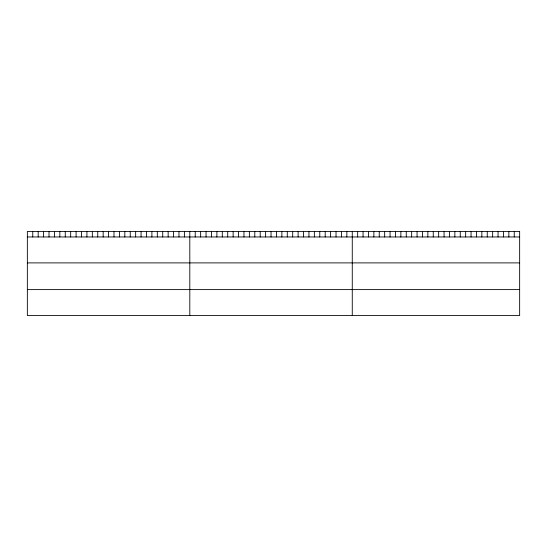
<?xml version="1.0" encoding="UTF-8"?>
<svg xmlns="http://www.w3.org/2000/svg" width="547" height="547" viewBox="0 0 547 547"><rect width="100%" height="100%" fill="white"/><g stroke="black" fill="none" stroke-linecap="round" stroke-linejoin="round"><path stroke-width="0.82" d="M27.35 236.96L519.65 236.96M27.35 262.895L519.65 262.895M27.35 289.609L519.65 289.609M514.248 231.456L514.248 236.96M508.854 231.456L508.854 236.96M503.452 231.456L503.452 236.96M498.05 231.456L498.05 236.96M492.656 231.456L492.656 236.96M487.254 231.456L487.254 236.96M481.852 231.456L481.852 236.96M476.458 231.456L476.458 236.96M471.056 231.456L471.056 236.96M465.654 231.456L465.654 236.96M460.259 231.456L460.259 236.96M454.858 231.456L454.858 236.96M449.456 231.456L449.456 236.96M444.061 231.456L444.061 236.96M438.66 231.456L438.66 236.96M433.258 231.456L433.258 236.96M427.857 231.456L427.857 236.96M422.462 231.456L422.462 236.96M417.06 231.456L417.06 236.96M411.659 231.456L411.659 236.96M406.264 231.456L406.264 236.96M400.862 231.456L400.862 236.96M395.46 231.456L395.46 236.96M390.066 231.456L390.066 236.96M384.664 231.456L384.664 236.96M379.262 231.456L379.262 236.96M373.868 231.456L373.868 236.96M368.466 231.456L368.466 236.96M363.064 231.456L363.064 236.96M357.67 231.456L357.67 236.96M352.268 231.456L352.268 315.544M346.853 231.456L346.853 236.96M341.437 231.456L341.437 236.96M336.022 231.456L336.022 236.96M330.607 231.456L330.607 236.96M325.192 231.456L325.192 236.96M319.776 231.456L319.776 236.96M314.361 231.456L314.361 236.96M308.946 231.456L308.946 236.96M303.53 231.456L303.53 236.96M298.115 231.456L298.115 236.96M292.7 231.456L292.7 236.96M287.284 231.456L287.284 236.96M281.869 231.456L281.869 236.96M276.454 231.456L276.454 236.96M271.038 231.456L271.038 236.96M265.623 231.456L265.623 236.96M260.208 231.456L260.208 236.96M254.793 231.456L254.793 236.96M249.377 231.456L249.377 236.96M243.962 231.456L243.962 236.96M238.547 231.456L238.547 236.96M233.131 231.456L233.131 236.96M227.716 231.456L227.716 236.96M222.301 231.456L222.301 236.96M216.885 231.456L216.885 236.96M211.47 231.456L211.47 236.96M206.055 231.456L206.055 236.96M200.64 231.456L200.64 236.96M195.224 231.456L195.224 236.96M189.809 231.456L189.809 315.544M184.394 231.456L184.394 236.96M178.978 231.456L178.978 236.96M173.563 231.456L173.563 236.96M168.148 231.456L168.148 236.96M162.732 231.456L162.732 236.96M157.317 231.456L157.317 236.96M151.902 231.456L151.902 236.96M146.487 231.456L146.487 236.96M141.071 231.456L141.071 236.96M135.656 231.456L135.656 236.96M130.241 231.456L130.241 236.96M124.825 231.456L124.825 236.96M119.41 231.456L119.41 236.96M113.995 231.456L113.995 236.96M108.579 231.456L108.579 236.96M103.164 231.456L103.164 236.96M97.749 231.456L97.749 236.96M92.334 231.456L92.334 236.96M86.918 231.456L86.918 236.96M81.503 231.456L81.503 236.96M76.088 231.456L76.088 236.96M70.672 231.456L70.672 236.96M65.257 231.456L65.257 236.96M59.842 231.456L59.842 236.96M54.426 231.456L54.426 236.96M49.011 231.456L49.011 236.96M43.596 231.456L43.596 236.96M38.181 231.456L38.181 236.96M32.765 231.456L32.765 236.96M519.65 231.456L27.35 231.456L27.35 315.544L519.65 315.544L519.65 231.456"/></g></svg>
